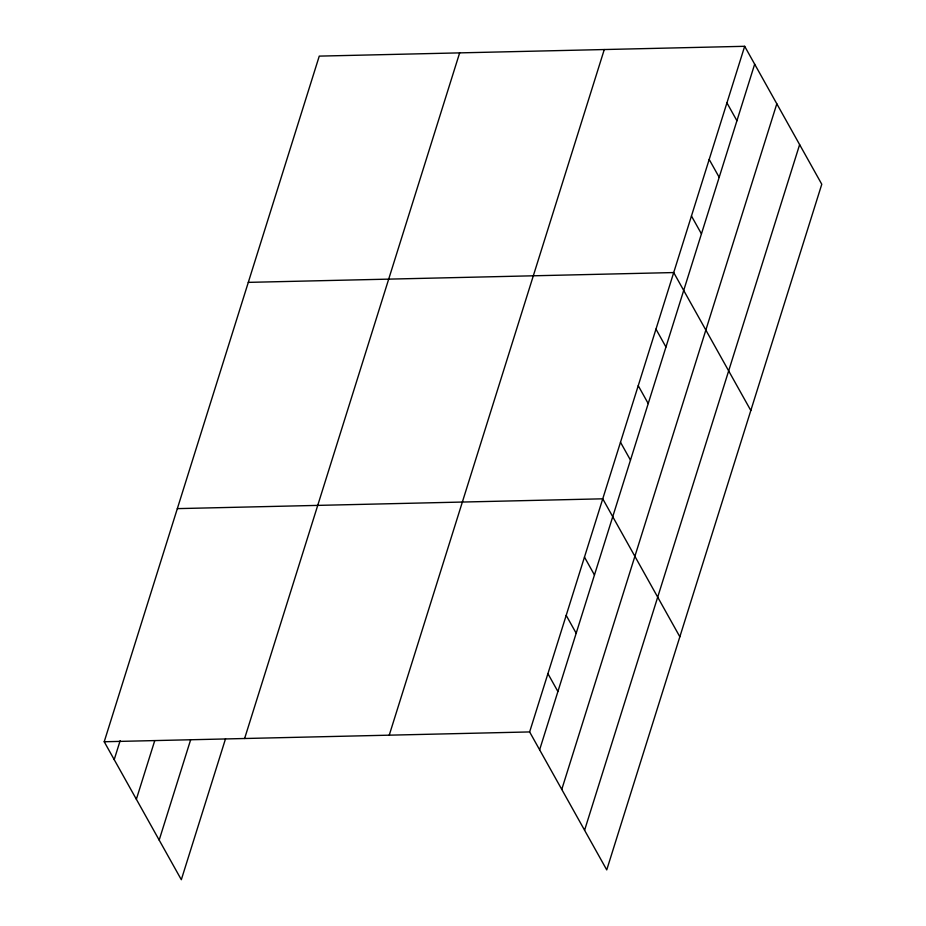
<?xml version="1.0" encoding="UTF-8"?>
<svg xmlns="http://www.w3.org/2000/svg" width="926" height="926" viewBox="0 0 926 926"><rect width="100%" height="100%" fill="white"/><g stroke="black" fill="none" stroke-linecap="round" stroke-linejoin="round"><path stroke-width="1.39" d="M225.539 738.751L181.322 879.7L104.221 741.749L319.262 56.116L744.678 46.3L821.779 184.251L606.738 869.884L529.637 731.934L744.678 46.3M114.211 759.621L120.16 740.65M136.365 799.242L154.642 740.962M159.179 840.079L190.64 739.781M244.614 738.508L459.655 52.875M389.244 735.163L604.284 49.541M539.626 749.805L754.667 64.172M561.769 789.427L776.81 103.805M584.584 830.252L799.624 144.63M248.295 282.372L673.711 272.557L750.812 410.507M177.341 508.629L602.745 498.813L679.846 636.775M104.221 741.749L529.637 731.934M726.933 102.867L736.922 120.739M709.189 159.434L719.178 177.306M691.456 215.989L701.445 233.861M655.967 329.124L665.956 346.995M638.234 385.691L648.223 403.562M620.489 442.246L630.479 460.129M584.468 557.093L594.457 574.965M566.191 615.373L576.18 633.245M547.914 673.653L557.903 691.525"/></g></svg>
